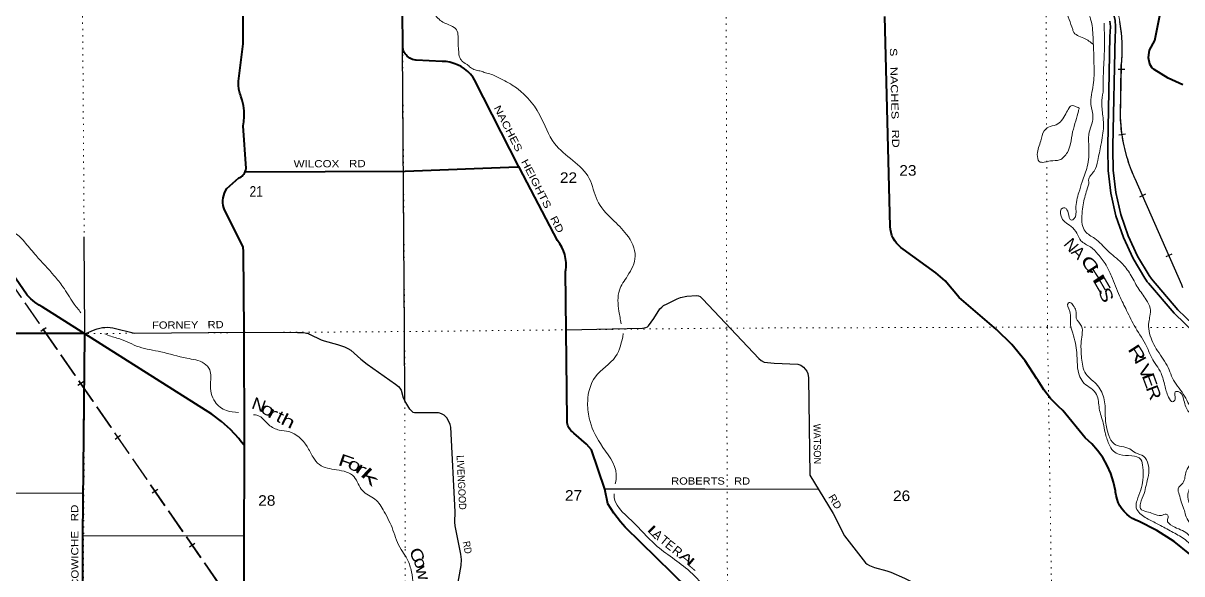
# Model space of a CAD drawing. Header units: feet. Extents: x -6 to 252658, y -374658 to -170635.
# Drawn here: x 69600 to 88860, y -304260 to -295113 of the extents above; entities that cross this region are included whole.
import ezdxf

# ---------------------------------------------------------------- set-up
doc = ezdxf.new("R2010")
doc.units = ezdxf.units.FT
doc.header["$LTSCALE"] = 70
doc.linetypes.add('DOTTED', pattern=[1.5, 0.3, -1.2])
doc.linetypes.add('LONG_DASHED', pattern=[7.5, 6, -1.5])
for name, color, linetype, lineweight in [('20', 7, 'Continuous', 35), ('26', 7, 'Continuous', 40), ('27', 7, 'Continuous', 13), ('29', 7, 'Continuous', 25), ('30', 7, 'Continuous', 13), ('34', 7, 'Continuous', 25), ('39', 7, 'Continuous', 13), ('63', 7, 'Continuous', 25), ('7', 7, 'DOTTED', 13)]:
    doc.layers.add(name, color=color, linetype=linetype, lineweight=lineweight)
doc.layers.add('41', color=7, linetype='Continuous')

msp = doc.modelspace()

# ---------------------------------------------------------------- linework, layer by layer
at = {"layer": '20'}
for points in [[(94497.08, -305267.88), (89177.11, -300241.61), (88795.22, -299872.71), (88354.55, -299359.27), (88316.59, -299303.73), (88125.03, -298982.53), (87968.1, -298643.08), (87847.5, -298289.08), (87764.57, -297924.41), (87720.22, -297553.08), (87715.27, -297204.14), (87714.94, -297180.9), (87715.45, -297154.14), (87749.85, -295319.11), (87755.75, -295263.92), (87758.15, -295165.75), (87750.27, -295067.86), (87732.21, -294971.34), (87704.16, -294877.23), (87666.43, -294786.57), (87619.42, -294700.35), (87589.07, -294642.24)], [(89093.8, -300279.21), (88733.7, -299931.37), (88305.88, -299432.89), (88286.42, -299410.21), (88267.74, -299382.89), (88245.97, -299351.03), (88049.85, -299022.19), (87889.18, -298674.66), (87765.72, -298312.24), (87680.82, -297938.9), (87635.41, -297558.73), (87630.39, -297204.56), (87630, -297177.07), (87630.42, -297154.56), (87664.66, -295328.07), (87664.92, -295314.2), (87668.79, -295278.07), (87671, -295257.39), (87673.18, -295168.12), (87666.02, -295079.1)]]:
    msp.add_lwpolyline(points, dxfattribs=at)
at = {"layer": '26'}
msp.add_line((73217.35, -296325.97), (73210, -296305.05), dxfattribs=at)
for points in [[(73210, -296305.05), (73200.75, -296273.39), (73187.35, -296209.08), (73180.74, -296143.73), (73181, -296078.05), (73256, -295455.05), (73267.91, -292254.05), (73268.01, -292225.33)], [(70622.43, -300271.05), (69917, -299824.05), (69864.85, -299795.06), (69793.55, -299746.71), (69727.69, -299691.17), (69668, -299629.05), (67962, -297158.05), (67953.04, -297139.56), (67856.62, -296966.81), (67742.67, -296805.08), (67612.44, -296656.15), (67467.35, -296521.65), (67311.36, -296409.52), (62964.84, -293265.05)], [(77840.82, -297498.06), (77104, -296053.05), (77077.52, -296013.23), (77035.66, -295961.13), (76988.59, -295913.69), (76936.81, -295871.44), (76880.9, -295834.82), (76821.48, -295804.25), (76759.18, -295780.06), (76694.69, -295762.51), (76628.72, -295751.8), (76562, -295748.05), (76134, -295728.05), (76125.4, -295727.07), (76099.3, -295722.25), (76073.85, -295714.74), (76049.32, -295704.6), (76025.98, -295691.95), (76004.09, -295676.94), (75983.89, -295659.72), (75965.61, -295640.48), (75949.43, -295619.43), (75935.54, -295596.81), (75924.1, -295572.86), (75915.22, -295547.85), (75909, -295522.05), (75905, -294902.05)], [(88995.02, -303935.11), (88730.07, -303722.56), (88444.35, -303538.87), (88141, -303386.05), (88094.42, -303367.51), (88040.88, -303339.99), (87990.51, -303307.03), (87943.86, -303268.98), (87901.44, -303226.27), (87863.72, -303179.35), (87831.11, -303128.75), (87803.96, -303075.02), (87782.59, -303018.74), (87767.21, -302960.54), (87758, -302901.05), (87754.9, -302879.73), (87724.89, -302734.9), (87679.91, -302594), (87620.44, -302458.57), (87547.14, -302330.1), (87460.82, -302210), (87362.41, -302099.58), (87253, -302000.05), (86881, -301546.05), (86807.97, -301481.62), (86678.89, -301347.99), (86564.48, -301201.6), (86466, -301044.05), (86452.23, -301020.29), (86257.55, -300724.23), (86032.98, -300450.15), (85781, -300201.05), (85160, -299667.05), (84927, -299390.05), (84771, -299262.05), (84226, -298866.05), (84191.34, -298840.86), (84153.26, -298807.13), (84118.92, -298769.6), (84088.68, -298728.68), (84062.89, -298684.83), (84041.82, -298638.53), (84025.71, -298590.27), (84014.73, -298540.6), (84009, -298490.05), (83923, -295001.05)], [(88877.43, -296136.36), (88635.13, -296027.8), (88402.53, -295880.92), (88359.6, -295850.34), (88325.98, -295795.68), (88304.23, -295688.57), (88309.17, -295635.89), (88325.14, -295559.57), (88412.1, -295397.79), (88458.31, -295177.99), (88494.69, -294982.44)], [(73217.35, -296325.97), (73217.95, -296325.97), (73210, -296305.05)], [(73290.39, -297581.08), (73296.36, -297566.6), (73302.24, -297546.57), (73306, -297526.05), (73257, -296816.05), (73267.81, -296753.1), (73275.21, -296662.05), (73273.06, -296570.72), (73261.37, -296480.12), (73240.27, -296391.24), (73217.35, -296325.97)], [(73290.39, -297581.08), (75950, -297573.05), (77816, -297499.04), (77840.82, -297498.06)], [(80911, -304757.05), (79608, -303484.05), (79529.04, -303398.7), (79417.2, -303254.83), (79321, -303100.05), (79269, -302855.05), (79047, -302203.05), (78962, -302105.05), (78756, -301923.13), (78731, -301901.05), (78706, -301880.69), (78702.22, -301877.11), (78686.93, -301859.26), (78673.59, -301839.92), (78662.35, -301819.28), (78653.32, -301797.59), (78646.62, -301775.06), (78642.3, -301751.96), (78640.42, -301728.54), (78641, -301705.05), (78616, -299234.05), (78618.07, -299221.07), (78624.4, -299154.99), (78623.8, -299088.62), (78616.25, -299022.68), (78601.86, -298957.88), (78580.77, -298894.95), (78553.22, -298834.56), (78519.5, -298777.39), (78480, -298724.05), (77850, -297516.05), (77840.82, -297498.06)], [(73278, -302129.05), (73277.91, -302104.05), (73271, -300237.05), (73264, -298911.05), (73259, -298830.05), (72946, -298215.05), (72934.81, -298180.66), (72925.86, -298140.05), (72921.2, -298098.72), (72920.89, -298057.13), (72924.93, -298015.73), (72933.28, -297974.99), (72945.84, -297935.34), (72962.47, -297897.22), (72983, -297861.05), (73186, -297684.05), (73203.79, -297675.46), (73221.56, -297664.51), (73238.09, -297651.77), (73253.19, -297637.38), (73266.71, -297621.48), (73278.49, -297604.25), (73290.39, -297581.08), (73290.39, -297581.08)], [(70622.43, -300271.05), (70597.43, -300269.75), (66197, -300270.05)], [(70719.35, -308258.04), (70596, -305613.05), (70594, -303624.05), (70622.22, -300294.75), (70622.43, -300271.05)], [(73278, -302129.05), (73258.78, -302104.05), (73207, -302043.05), (73182.92, -302012.73), (73047.67, -301862.72), (72897.48, -301727.66), (72734, -301609.05), (70622.43, -300271.05)], [(73375.54, -308191.7), (73270, -305609.05), (73277.94, -302154.05), (73278, -302129.05)]]:
    msp.add_lwpolyline(points, dxfattribs=at)
at = {"layer": '29'}
for p, q in [((70626, -300265.05), (70611, -298660.05)), ((80895, -299695.05), (81827, -300681.05)), ((78632, -300206.05), (79895, -300181.05)), ((70593.94, -303630.73), (73274.57, -303621.38))]:
    msp.add_line(p, q, dxfattribs=at)
for points in [[(75943, -301385.05), (75938, -300235.05), (75907, -295520.05)], [(79895, -300181.05), (79951.56, -300170.59), (79977.25, -300157.74), (79996.51, -300140.6), (80084.28, -300018.53), (80184.88, -299860.04), (80214.85, -299827.92), (80244.82, -299804.36), (80302.61, -299772.24), (80469.58, -299690.85), (80527.37, -299669.44), (80632.26, -299650.16), (80794.94, -299635.17), (80824.91, -299639.45), (80850.6, -299652.3), (80895, -299695.05)], [(70622.43, -300271.05), (70798.6, -300199.49), (70829.1, -300188.78), (70871.39, -300178.07), (70919.02, -300169.5), (70959.16, -300166.29), (71004.65, -300165.22), (71043.72, -300166.29), (71089, -300173.05)], [(71089, -300173.05), (71451, -300261.61), (73292, -300246.05), (74161, -300251.05)], [(74161, -300251.05), (74238.03, -300253.57), (74284.87, -300257.31), (74307.07, -300259.99), (74327.69, -300263.74), (74344.54, -300269.1), (74360.87, -300276.59), (74553.54, -300370.84), (74603.85, -300392.25), (74823.28, -300452.23), (74939.95, -300490.78), (74997.75, -300516.48), (75045.92, -300546.47), (75212.9, -300692.12), (75319.94, -300777.8), (75786.63, -301107.65), (75840.15, -301150.48), (75861.56, -301176.19), (75880.83, -301210.46), (75915.08, -301334.69), (75943, -301385.05)], [(66162, -300272.05), (65300, -300272.05), (65284, -302931.05), (67977, -302918.05), (70599, -302916.05)], [(81827, -300681.05), (81867.37, -300718.85), (81918.74, -300744.55), (82081.42, -300761.69), (82475.29, -300774.54), (82526.66, -300791.67), (82573.75, -300825.94), (82625.13, -300894.47), (82642.25, -300933.02), (82656, -301002.05)], [(82656, -301002.05), (82677, -302621.05), (83066, -303259.05), (83253, -303628.05), (83603, -304079.05)], [(76813.94, -304490.22), (76882.44, -304121.82), (76883.53, -304022.21), (76873.88, -303933.33), (76779.68, -303462.11), (76774.35, -303401.06), (76779.68, -303230.79), (76711.18, -301825.71), (76699.41, -301779.65), (76665.15, -301706.82), (76639.47, -301669.34), (76625.55, -301654.35), (76596.12, -301626.51), (76566.15, -301607.23), (76526.54, -301593.31), (76503.53, -301587.95), (76479.97, -301585.81), (76300.15, -301585.81), (76103.19, -301585.81), (76082.33, -301579.39), (76063.59, -301562.25), (76025.6, -301523.7), (75943, -301385.05)], [(79267, -302848.05), (80680, -302848.05), (80788.11, -302848.18), (80933.3, -302848.18), (82818.35, -302852.88)], [(83603, -304079.05), (83630.12, -304100.55), (83670.79, -304124.11), (83748.91, -304154.09), (83958.69, -304209.77), (84021.84, -304231.19), (84249.81, -304333.99), (84528.08, -304471.05), (84599.79, -304518.17), (84629.76, -304543.87), (84652.23, -304573.85), (84676.85, -304627.4), (84690, -304682.05)]]:
    msp.add_lwpolyline(points, dxfattribs=at)
at = {"layer": '34', "lineweight": 13}
for p, q in [((87841, -296675.05), (87855, -295807.05)), ((88860, -299461.05), (88084, -297699.05))]:
    msp.add_line(p, q, dxfattribs=at)
at = {"layer": '34'}
for p, q in [((87909.9, -295882.25), (87799.31, -295880.47)), ((87921.08, -296957.72), (87811.68, -296974.07)), ((88258.35, -297955.71), (88157.12, -298000.3)), ((88693.59, -298950.46), (88592.36, -298995.04))]:
    msp.add_line(p, q, dxfattribs=at)
at = {"layer": '34', "linetype": 'LONG_DASHED', "lineweight": 13}
msp.add_line((78821.23, -313062.75), (67879.71, -297214.87), dxfattribs=at)
at = {"layer": '34'}
msp.add_lwpolyline([(88878.94, -299508.58), (88858.99, -299461.49), (88082.99, -297699.51), (88079.79, -297692.52), (88060.51, -297648.87), (88042.04, -297604.64), (88024.39, -297560.39), (88007.25, -297515.56), (87991.23, -297470.68), (87975.72, -297425.24), (87961.3, -297379.76), (87947.43, -297333.98), (87934.37, -297288.17), (87922.12, -297241.77), (87910.95, -297195.34), (87900.34, -297148.88), (87890.53, -297101.84), (87881.54, -297055.05), (87873.37, -297007.94), (87866.29, -296960.52), (87859.75, -296913.37), (87854.03, -296865.88), (87849.4, -296818.09), (87845.33, -296770.56), (87842.07, -296722.99), (87839.89, -296675.07), (87853.9, -295806.99), (87856.75, -295781.02), (87860.95, -295740.1), (87864.09, -295699.11), (87866.7, -295658.08), (87868.48, -295616.89), (87869.74, -295575.67), (87870.02, -295534.61), (87869.79, -295493.51), (87868.82, -295452.47), (87867.01, -295411.27), (87864.54, -295370.34), (87861.46, -295329.16), (87857.51, -295288.36), (87852.94, -295247.3), (87847.51, -295206.61), (87841.55, -295165.87), (87834.93, -295125.42), (87827.49, -295084.82)], dxfattribs=at)
at = {"layer": '34', "lineweight": 13}
for centre, radius, start, end in [((85513.13, -295531.38), 2358.04, 353.28641, 22.92004), ((90576.99, -296566.62), 2738.14, 182.26951, 204.42975)]:
    msp.add_arc(centre, radius, start, end, dxfattribs=at)
at = {"layer": '39'}
for points in [[(85297.59, -293030.21), (85413.03, -293119.77), (85580.6, -293192.75), (85899.24, -293294.6), (86012.09, -293321.78), (86163.14, -293348.62), (86327.25, -293266.66), (86455.51, -293221.25), (86554.76, -293298.87), (86684.39, -293615.73), (86825.03, -293819.78), (86944.3, -294104.52), (87064.84, -294308.75), (87166.17, -294609.76), (87252.56, -294818.32), (87353.52, -295079.07), (87386.53, -295384.71), (87400.75, -295831.4), (87387.52, -296137.45), (87348.36, -296465.86), (87382.48, -296674.88), (87314.78, -296961.28), (87314.81, -297180.67), (87287.56, -297492.87), (87203.48, -297747.22), (87148.82, -297922.8), (87099.1, -298196.97), (87066.47, -298364.31), (87026.43, -298382.78), (86971, -298260.49), (86915.99, -298182.49), (86875.78, -298182.84), (86852.91, -298317.89), (86916.14, -298413.94), (87019.37, -298487.5), (87114.95, -298603.39), (87182.44, -298725.57), (87340.24, -298828.83), (87466.02, -298948.48), (87600.42, -299130.45), (87690.61, -299314.82), (87826.38, -299643.7), (87941.22, -299884.21), (88088.67, -300170.72), (88278.63, -300489.06), (88358.75, -300671.51), (88513.93, -300925.75), (88576.18, -301132.5), (88640.33, -301327.17), (88707.37, -301401.05), (88749.2, -301358.41), (88750.08, -301237.64), (88800.29, -301231.16), (88887.88, -301353.16), (88962.12, -301551.76), (89061.76, -301671.64), (89037.26, -301846.96), (88993.08, -302068.75), (89018.65, -302223.5), (89002.49, -302430.95), (88933.29, -302556.35), (88876.8, -302752.08), (88797.26, -302847.38), (88818.23, -302939.77), (88849.56, -303064.28), (88894.91, -303184.64), (88921.97, -303283.03), (88985.44, -303405.24), (89109.38, -303543.02), (89242.82, -303622.35), (89332.02, -303700.05), (89387.22, -303798.19), (89384.87, -303977.34), (89344.96, -304009.89), (89253.53, -303908.06), (89162.12, -303808.23), (89060.73, -303716.54), (88928.71, -303574.81), (88807.52, -303515.5), (88674.17, -303446.23), (88619.24, -303378.29), (88634.63, -303303.68), (88600.14, -303269.77), (88519.9, -303290.61), (88384.92, -303261.61), (88276.03, -303228.36), (88175.02, -303176.92), (88172.22, -303092.41), (88235, -302924.8), (88265.92, -302791.69), (88304.61, -302628.32), (88302.91, -302445.18), (88225.21, -302306.99), (88087.93, -302247.83), (87994.85, -302184.24), (87732.69, -302102.03), (87644.94, -301963.93)], [(87049.53, -295215.54), (86937.48, -294881.48), (86822.73, -294435.68), (86419.92, -294147.4), (86329.35, -294138.14), (86164.35, -294125.51), (85916.03, -294017), (85685.72, -293684.93), (85510.96, -293487.22), (85473.97, -293185.65), (85459.8, -293148.41)], [(70559.98, -299922.51), (70435.05, -299761.21), (70261.64, -299493.04), (70115.14, -299307.16), (69814.45, -298973.7), (69639.59, -298765.92), (69463.14, -298602.44), (69271.63, -298549.79), (69188.83, -298510.27), (69170.17, -298450.06), (69126.93, -298126.39), (69020.25, -297897.89), (68936.82, -297576.6), (68828.82, -297207.22), (68718.15, -296982.77), (68668.38, -296820.19), (68587.87, -296595.48), (68341.53, -296484.94), (68070.75, -296125.05), (67917.47, -295858.72), (67891.84, -295697.93), (67787.05, -295457.34), (67746.33, -295403.35), (67823.56, -295275.87), (67718.6, -295232.52), (67623.36, -295152.85), (67418.1, -294919.18), (67271.31, -294918.47), (67188.17, -294842.72), (67054.89, -294781.5), (66864.16, -294596.01), (66816.75, -294471.64), (66683.12, -294372.19), (66578.2, -294332.86), (66484.15, -294166.64), (66444.55, -294016.04), (66433.22, -293879.28)], [(76423.76, -294951.05), (76578.42, -295095.83), (76804.81, -295224.65), (76828.99, -295445.84), (76831.61, -295503.93)], [(87391, -295469.05), (87229.47, -295359.94), (87053.48, -295246.77), (87047, -295222.05)], [(87567.72, -295112.55), (87574, -295361.05), (87571, -295617.05), (87555, -295993.05), (87551.22, -296255.96)], [(76831.61, -295503.93), (76835, -295530.05), (76838, -295562.05), (76841.39, -295594.03)], [(76841.39, -295594.03), (76843, -295635.05), (76856, -295682.05), (76870, -295712.05), (76909, -295755.05), (76945, -295780.05), (76989, -295809.05), (77054, -295860.05), (77132, -295893.05), (77211, -295911.05), (77283, -295935.05), (77384, -295963.05), (77473.25, -296002.45)], [(77473.25, -296002.45), (77730.23, -296140.3), (78187.29, -296639.43), (78432.98, -297112.25), (79009.41, -297690.84), (79141.48, -298053.97), (79391.74, -298369.76), (79631.37, -298623.25), (79773.47, -298984.28), (79645.83, -299311.47), (79511.31, -299548.14), (79502.49, -299896.41), (79542.15, -300105.68)], [(87551.22, -296255.96), (87529.1, -296442.13), (87551.46, -296683.45), (87558.84, -296828.3), (87542.12, -296975.38), (87515.47, -297136.63), (87461.58, -297394.73), (87402.9, -297570.35), (87309.79, -297720.11), (87312.01, -297742.23), (87281.17, -297885.4), (87221.1, -298127.46), (87202.36, -298274.55), (87206.1, -298459.69), (87253.38, -298569.97), (87411.32, -298689.33), (87626.33, -298890.71), (87857.45, -299093.96), (88003.99, -299283.87), (88130.72, -299506.16), (88269.34, -299708.22), (88332.94, -299844.52), (88330.17, -299979.39), (88310.99, -300078.19), (88316.42, -300229.09), (88435.77, -300521.89), (88615.3, -300800.06), (88742.55, -301076.69), (88840.29, -301208.66), (88999.66, -301480.98), (89097.73, -301647.17), (89144.74, -301729.27), (89153.53, -301809.7), (89096.45, -301941.03), (89093.25, -302029.62), (89133.29, -302226.51), (89119.03, -302421.87), (89081.93, -302540.94), (89011.7, -302771.01), (88974.57, -302886.06), (88957.37, -302982.82), (89019.32, -303157.38), (89056.32, -303243.6), (89085.14, -303315.8), (89282.36, -303549.54), (89385.87, -303653.29), (89441.69, -303817.83), (89481.36, -303974.47), (89595.65, -304156.62), (89687.54, -304306.76), (89752.49, -304372.6), (89893.21, -304584.7), (90082.68, -304850.72), (90191.27, -305067.13), (90261.33, -305249.66), (90321.1, -305406.12), (90380.63, -305536.42), (90441.41, -305586.2), (90499.57, -305569.59), (90474.61, -305481.25), (90431.25, -305358.86), (90430.63, -305292.45), (90479.07, -305312.14), (90525.97, -305382.17), (90589.5, -305295.07), (90637.96, -305316.78), (90607.59, -305510.26), (90632.86, -305632.82), (90812.74, -305731.86), (90942.22, -305817.26), (91093.16, -305832.03), (91197.48, -305806.95), (91429.31, -305871.32), (91575.25, -305996.83), (91749.43, -306132.16), (91910.96, -306205.2), (92100.63, -306275.98), (92280.17, -306338.8), (92533, -306499.59), (92680.61, -306588.86), (92866.76, -306714.01), (92978.45, -306831.77), (93041.94, -306956), (93123.79, -307108.24), (93302.16, -307261.64), (93463.6, -307324.62), (93592.42, -307339.58), (93638.38, -307308.98), (93679.99, -307242.2), (93746.88, -307299.97), (93788.21, -307420.37)], [(87155, -296523.05), (87140.24, -296572.36), (87097.53, -296735.77), (87044.95, -296919.39), (87008.59, -297116.95), (86957.63, -297258.29), (86828.11, -297384.23), (86675.47, -297401.68), (86490.55, -297409.35), (86457.3, -297292.91), (86515.49, -297064.96), (86572.26, -296899.42), (86642.1, -296842.44), (86772.39, -296799.02), (86862.21, -296727.79), (86929.53, -296616.49), (86986.95, -296521.39), (87006.78, -296491.02), (87083.2, -296492.36), (87153.86, -296523.94)], [(87644.94, -301963.93), (87592.49, -301728.91), (87586.64, -301533.73), (87542, -301274.48), (87387.17, -301058.48), (87263.41, -300938.81), (87213.93, -300808.43), (87185.38, -300549.04), (87184.36, -300440.37), (87201.03, -300287.25), (87193.67, -300144.42), (87105.96, -300010.34), (87100.79, -299887.61), (87055.75, -299801.47), (86999.01, -299753.66), (86976.95, -299759.9), (86996.36, -299900.61), (87010.5, -300123.9), (87045.99, -300264.47), (87091.77, -300429.11), (87113.3, -300581.88), (87123.25, -300787.09), (87165.32, -300985.97), (87238.73, -301096.02), (87346.06, -301177.59), (87441.55, -301283.42), (87487.94, -301514.47), (87552.52, -301755.42), (87584.14, -301912.13), (87646.22, -302100.78), (87721.76, -302222.89), (87822.81, -302278.35), (88028.09, -302298.67), (88177.45, -302359.75), (88210.82, -302488.26), (88212.83, -302703.6), (88176.11, -302862.93), (88115.45, -303042.6), (88098.24, -303137.34), (88145.4, -303235.55), (88323.53, -303362.79), (88505.38, -303457.79), (88717.57, -303572.65), (88919.8, -303697.66), (89104.45, -303877.17), (89244.42, -304008.77), (89366.14, -304124.43), (89518.43, -304284.1), (89652.6, -304441.92), (89813.16, -304625.66), (89933.57, -304815.81), (90050.14, -305026.11), (90195.29, -305282.45), (90283.73, -305495.01), (90369.9, -305679.42), (90447.67, -305825.66), (90593.42, -305931.04), (90698.51, -305988.48), (90866.1, -306063.48), (90989.56, -306150.95), (91205.54, -306239.61), (91486.22, -306367.95), (91619.08, -306384.89), (91713.48, -306374), (91868.37, -306380.68), (92159.21, -306521.01), (92261.83, -306528.15), (92431.22, -306581), (92617.01, -306667.91), (92748.74, -306779.46), (92909.23, -306955.16), (92976.68, -307073.31), (93046.22, -307199.49), (93082.82, -307243.45), (93200.19, -307322.92), (93337.76, -307414.29), (93470.35, -307401.04), (93575.02, -307414.2), (93670.65, -307534.12), (93718.82, -307741), (93740.03, -307859.56), (93694.43, -307928.4), (93669.02, -308007.12), (93736.39, -308115.21), (93820.11, -308253.34), (93916.35, -308439.67), (94022.08, -308565.54), (94083.79, -308713.93), (94113.64, -308896.82), (94128.65, -308997.32), (94121.87, -309132.23), (94118.49, -309200.69), (94157.42, -309278.85), (94209.26, -309447.45), (94260.39, -309539.59), (94218.37, -309562.1), (94246.97, -309610.15)], [(73176.92, -301578.19), (72979.15, -301548.13), (72788.81, -301404.9), (72713.58, -301099.64), (72701.41, -300872.31), (72605.9, -300764.47), (72319.58, -300678.44), (71888.29, -300571.56), (71525.61, -300490.23), (71206.69, -300358.2), (71009.06, -300295.54), (70959.02, -300274.01)], [(79575.78, -300269.67), (79447.21, -300651.66), (79108.55, -300990.78), (78983.6, -301390.39), (79010.39, -301675.96), (79195.28, -302096.99), (79459.46, -302611.92), (79442.62, -302766.12)], [(76603.79, -306234.56), (76577.88, -306032.8), (76598.78, -305901.79), (76523.43, -305799.81), (76438.22, -305718.04), (76410.51, -305549.22), (76163.86, -305189.12), (76070.77, -304910.17), (76083.87, -304590.04), (76041.79, -304173.79), (75965.6, -303981.24), (75882, -303857.19), (75746.27, -303532.34), (75602.68, -303227.68), (75445.91, -303019.74), (75239.51, -302878.67), (75100.63, -302648.43), (74810.01, -302532.25), (74525.7, -302446.21), (74417.96, -302320.36), (74319.82, -302146.13), (74013.89, -301897.24), (73856.83, -301872.47), (73683.08, -301783.43), (73498.65, -301628.07), (73425.66, -301616.56)], [(79424.28, -302934.08), (79424.26, -302934.26), (79717.98, -303382.5), (80107.7, -303775.56), (80680.88, -304221.33), (81128.98, -304621.92), (81677.68, -304814.32), (82042.99, -304962.04), (82378.67, -305166.38), (82681.33, -305465.63)]]:
    msp.add_spline(points, degree=3, dxfattribs=at)
at = {"layer": '63'}
for p, q in [((69983.53, -300173.2), (69892.51, -300236.04)), ((70601.59, -301068.4), (70510.57, -301131.25)), ((71219.65, -301963.61), (71128.63, -302026.46)), ((71837.71, -302858.82), (71746.69, -302921.66)), ((72455.77, -303754.03), (72364.75, -303816.87))]:
    msp.add_line(p, q, dxfattribs=at)
at = {"layer": '63', "linetype": 'LONG_DASHED'}
msp.add_lwpolyline([(78817.62, -313064.75), (67876.24, -297217.07)], dxfattribs=at)
at = {"layer": '7'}
msp.add_line((88099, -300165.25), (87202.98, -300162.97), dxfattribs=at)
for points in [[(75808.52, -284328.04), (75867.34, -289567.22), (75902.98, -294896.51), (75940.71, -300235.84), (75948.69, -303853.04)], [(81300.97, -302631.96), (81294.63, -300178.45), (81286.3, -294758.35), (81237.89, -289352.69), (81216.17, -287862.03)], [(70787.81, -309760.92), (70594, -305592.59), (70624.77, -300268.75), (70587.24, -294951.55), (70545.56, -289620.3), (70527.31, -288488.03)], [(86603.52, -293392.05), (86602.77, -294781.79), (86612.16, -296882.05)], [(86614.48, -297402), (86626.81, -300161.5), (86709.38, -305564.85), (86794.54, -310021.52)], [(87017.99, -300162.5), (86626.81, -300161.5), (81294.63, -300178.45), (75940.71, -300235.84), (70624.77, -300268.75), (65300.5, -300271.53), (62984.05, -300250.06)], [(94476.05, -300169.82), (91931.12, -300175), (88296.01, -300165.75)], [(81386.82, -307954.63), (81308.51, -305546.18), (81300.97, -302631.96)], [(75948.69, -303853.04), (75952.54, -305599.56), (76150.99, -310923.39), (76184.52, -316242.63), (76199.99, -320497.11)]]:
    msp.add_lwpolyline(points, dxfattribs=at)

# ---------------------------------------------------------------- texts
at = {"layer": '27'}
for s, rotation, width, p in [('S   NACHES   RD', 271.412, 1.3, (84005.97, -295526.23)), ('NACHES   HEIGHTS   RD', 297.018, 1.25, (77419.14, -296516.97)), ('WILCOX   RD', 0.171, 1.2, (74095.77, -297508.57)), ('OLD   COWICHE   RD', 90.289, 1.2, (70523.57, -305035.76))]:
    msp.add_text(s, height=120, rotation=rotation, dxfattribs=dict(at, width=width)).set_placement(p)
at = {"layer": '30'}
for s, rotation, width, p in [('FORNEY   RD', 0.484, 1.15, (71742.76, -300189.14)), ('WATSON', 270.743, 0.95, (82735.96, -301769.3)), ('LIVENGOOD', 272.791, 0.95, (76804.04, -302292.86)), ('RD', 301.371, 1.1, (82979.58, -302982.85)), ('RD', 281.305, 0.9, (76904.85, -303731.18))]:
    msp.add_text(s, height=120, rotation=rotation, dxfattribs=dict(at, width=width)).set_placement(p)
at = {"layer": '30', "width": 1.15}
msp.add_text('ROBERTS   RD', height=120, dxfattribs=at).set_placement((80371.29, -302778.05))
at = {"layer": '41'}
for s, height, rotation, p in [('N', 200, 310.26, (86883.81, -298789.47)), ('A', 200, 315.187, (87007.38, -298929.71)), ('A', 150, 316.793, (80047.56, -303619.01)), ('T', 150, 320.369, (80166.42, -303724.47)), ('E', 150, 321.892, (80257.37, -303803.96)), ('R', 150, 322.208, (80372.58, -303900.59))]:
    msp.add_text(s, height=height, rotation=rotation, dxfattribs=at).set_placement(p)
for s, height, rotation, width, p in [('C', 200, 310.855, 1.6, (87159.37, -299072.18)), ('H', 200, 303.292, 1.55, (87259.56, -299204.76)), ('E', 200, 300.105, 1.65, (87371.76, -299376.83)), ('S', 200, 292.736, 1.35, (87463.58, -299554.02)), ('R', 200, 302.838, 1.5, (87953.57, -300528.16)), ('I', 200, 299.197, 1.2, (88064.4, -300723.19)), ('V', 200, 296.853, 1.35, (88120.63, -300841.84)), ('E', 200, 290.418, 1.4, (88190.43, -300965.31)), ('R', 200, 290.824, 1.25, (88258.59, -301170.57)), ('N', 200, 340.339, 1.15, (73381.1, -301506.58)), ('o', 200, 333.152, 1.4, (73528.89, -301569.76)), ('r', 200, 331.466, 1.6, (73644.5, -301642.35)), ('t', 200, 333.776, 1.3, (73784.43, -301714.06)), ('h', 200, 333.631, 1.45, (73866.33, -301763.56)), ('F', 200, 340.7, 1.5, (74820.02, -302447.78)), ('o', 200, 331.766, 1.4, (74972.92, -302486.72)), ('r', 200, 327.083, 1.75, (75102.03, -302555.22)), ('k', 200, 316.518, 2.2, (75190.54, -302617.83)), ('L', 150, 314.016, 2.05, (79956.63, -303531.26)), ('C', 200, 296.001, 1.25, (76005.96, -303883.73)), ('A', 150, 322.364, 1.65, (80491.05, -303989.23)), ('o', 200, 290.421, 1.2, (76081.84, -304027.14)), ('L', 150, 320.051, 1.9, (80613.71, -304087.05)), ('w', 200, 286.081, 1.2, (76116.1, -304163.64))]:
    msp.add_text(s, height=height, rotation=rotation, dxfattribs=dict(at, width=width)).set_placement(p)
at = {"layer": '7'}
for s, width, p in [('23', 1.1, (84163.24, -297645.61)), ('22', 1.1, (78521.8, -297765.67)), ('21', 0.85, (73362.62, -297994.89)), ('28', 1.1, (73506.45, -303129.49)), ('27', 1.1, (78605.23, -303045.29)), ('26', 1.1, (84058.97, -303051.75))]:
    msp.add_text(s, height=175, dxfattribs=dict(at, width=width)).set_placement(p)

doc.saveas('drawing.dxf')
